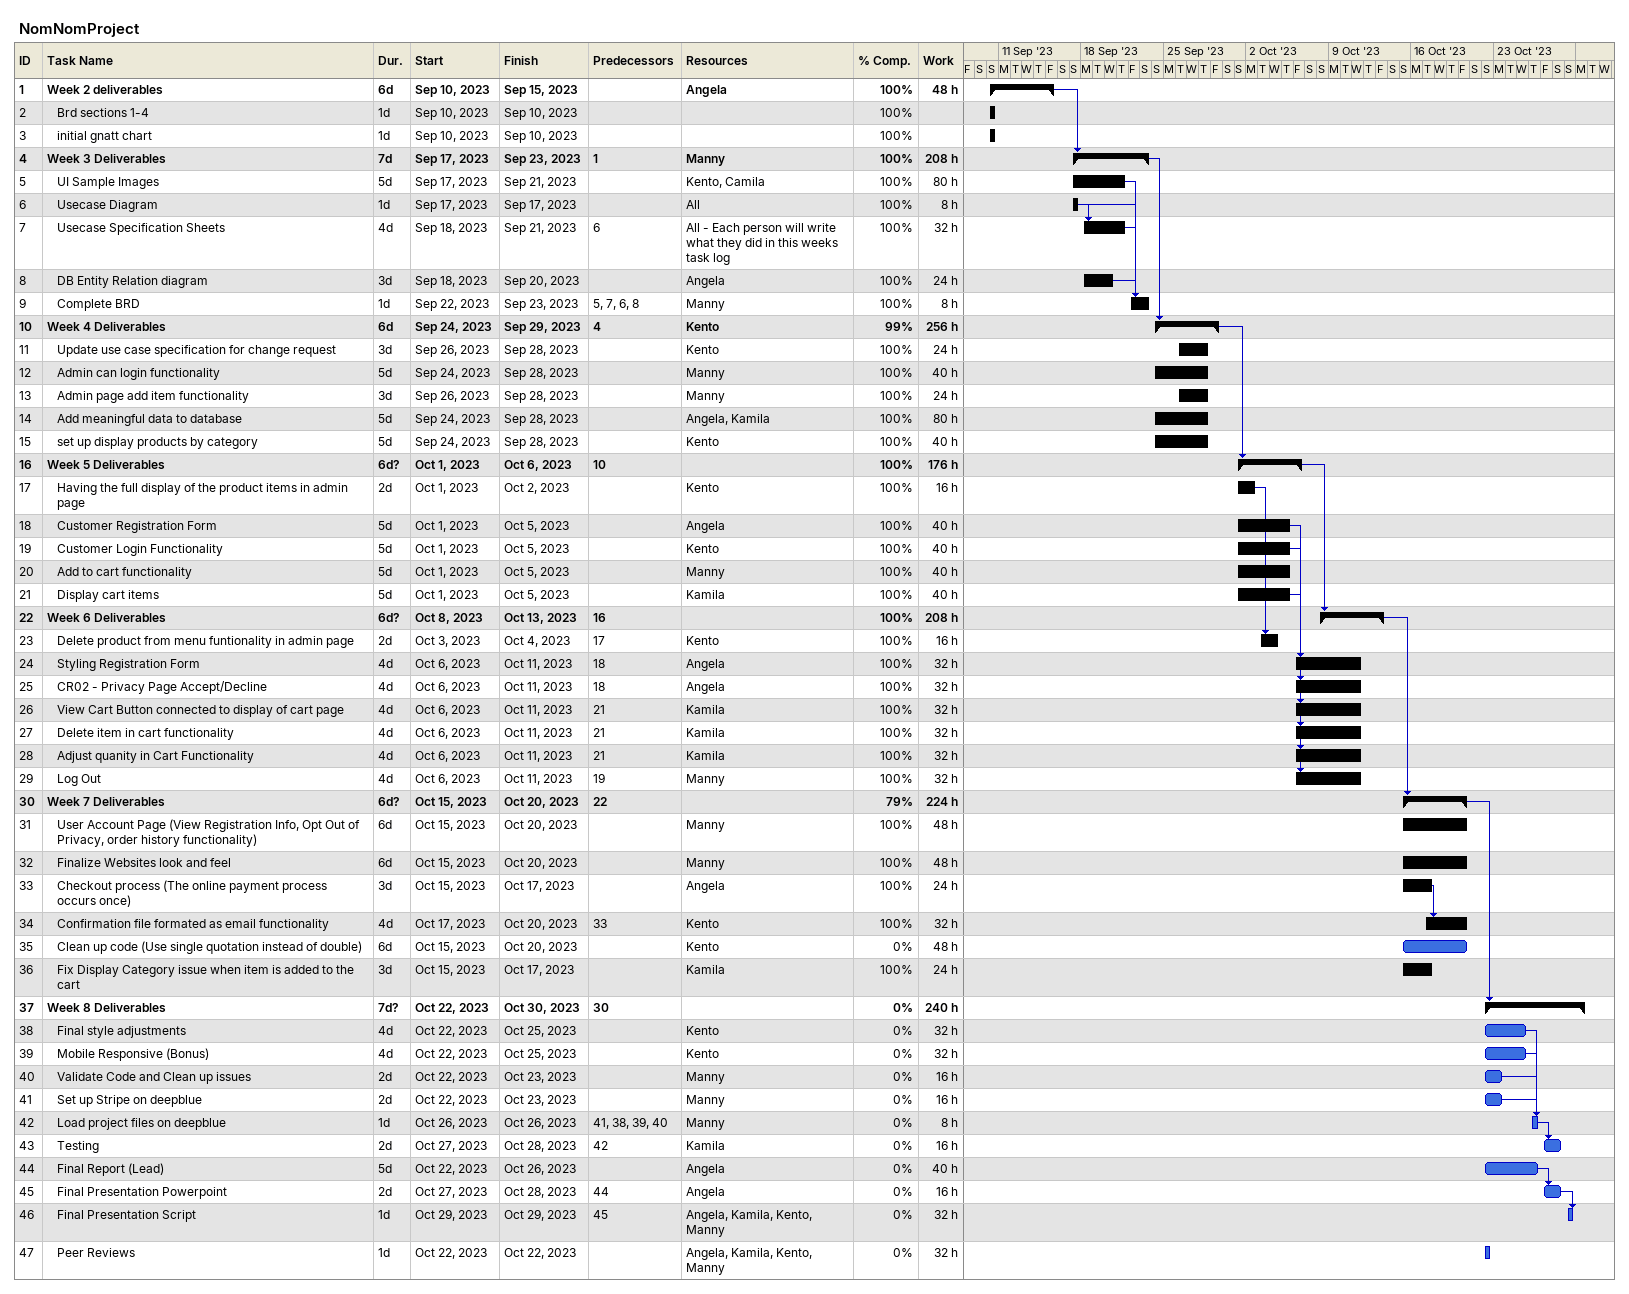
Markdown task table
NomNomProject

| ID | Level | Task | Duration | Start | Finish | Predecessors | Resources | % complete | Work (h) |
|---|---|---|---|---|---|---|---|---|---|
| 1 | 1 | **Week 2 deliverables** | 6d | 2023-09-10 | 2023-09-15 |  | Angela | 100 | 48 |
| 2 | 2 | Brd sections 1-4 | 1d | 2023-09-10 | 2023-09-10 |  |  | 100 |  |
| 3 | 2 | initial gnatt chart | 1d | 2023-09-10 | 2023-09-10 |  |  | 100 |  |
| 4 | 1 | **Week 3 Deliverables** | 7d | 2023-09-17 | 2023-09-23 | 1 | Manny | 100 | 208 |
| 5 | 2 | UI Sample Images | 5d | 2023-09-17 | 2023-09-21 |  | Kento, Camila | 100 | 80 |
| 6 | 2 | Usecase Diagram | 1d | 2023-09-17 | 2023-09-17 |  | All | 100 | 8 |
| 7 | 2 | Usecase Specification Sheets | 4d | 2023-09-18 | 2023-09-21 | 6 | All - Each person will write what they did in this weeks task log | 100 | 32 |
| 8 | 2 | DB Entity Relation diagram | 3d | 2023-09-18 | 2023-09-20 |  | Angela | 100 | 24 |
| 9 | 2 | Complete BRD | 1d | 2023-09-22 | 2023-09-23 | 5, 7, 6, 8 | Manny | 100 | 8 |
| 10 | 1 | **Week 4 Deliverables** | 6d | 2023-09-24 | 2023-09-29 | 4 | Kento | 99 | 256 |
| 11 | 2 | Update use case specification for change request | 3d | 2023-09-26 | 2023-09-28 |  | Kento | 100 | 24 |
| 12 | 2 | Admin can login functionality | 5d | 2023-09-24 | 2023-09-28 |  | Manny | 100 | 40 |
| 13 | 2 | Admin page add item functionality | 3d | 2023-09-26 | 2023-09-28 |  | Manny | 100 | 24 |
| 14 | 2 | Add meaningful data to database | 5d | 2023-09-24 | 2023-09-28 |  | Angela, Kamila | 100 | 80 |
| 15 | 2 | set up display products by category | 5d | 2023-09-24 | 2023-09-28 |  | Kento | 100 | 40 |
| 16 | 1 | **Week 5 Deliverables** | 6d? | 2023-10-01 | 2023-10-06 | 10 |  | 100 | 176 |
| 17 | 2 | Having the full display of the product items in admin page | 2d | 2023-10-01 | 2023-10-02 |  | Kento | 100 | 16 |
| 18 | 2 | Customer Registration Form | 5d | 2023-10-01 | 2023-10-05 |  | Angela | 100 | 40 |
| 19 | 2 | Customer Login Functionality | 5d | 2023-10-01 | 2023-10-05 |  | Kento | 100 | 40 |
| 20 | 2 | Add to cart functionality | 5d | 2023-10-01 | 2023-10-05 |  | Manny | 100 | 40 |
| 21 | 2 | Display cart items | 5d | 2023-10-01 | 2023-10-05 |  | Kamila | 100 | 40 |
| 22 | 1 | **Week 6 Deliverables** | 6d? | 2023-10-08 | 2023-10-13 | 16 |  | 100 | 208 |
| 23 | 2 | Delete product from menu funtionality in admin page | 2d | 2023-10-03 | 2023-10-04 | 17 | Kento | 100 | 16 |
| 24 | 2 | Styling Registration Form | 4d | 2023-10-06 | 2023-10-11 | 18 | Angela | 100 | 32 |
| 25 | 2 | CR02 - Privacy Page Accept/Decline | 4d | 2023-10-06 | 2023-10-11 | 18 | Angela | 100 | 32 |
| 26 | 2 | View Cart Button connected to display of cart page | 4d | 2023-10-06 | 2023-10-11 | 21 | Kamila | 100 | 32 |
| 27 | 2 | Delete item in cart functionality | 4d | 2023-10-06 | 2023-10-11 | 21 | Kamila | 100 | 32 |
| 28 | 2 | Adjust quanity in Cart Functionality | 4d | 2023-10-06 | 2023-10-11 | 21 | Kamila | 100 | 32 |
| 29 | 2 | Log Out | 4d | 2023-10-06 | 2023-10-11 | 19 | Manny | 100 | 32 |
| 30 | 1 | **Week 7 Deliverables** | 6d? | 2023-10-15 | 2023-10-20 | 22 |  | 79 | 224 |
| 31 | 2 | User Account Page (View Registration Info, Opt Out of Privacy, order history functionality) | 6d | 2023-10-15 | 2023-10-20 |  | Manny | 100 | 48 |
| 32 | 2 | Finalize Websites look and feel | 6d | 2023-10-15 | 2023-10-20 |  | Manny | 100 | 48 |
| 33 | 2 | Checkout process (The online payment process occurs once) | 3d | 2023-10-15 | 2023-10-17 |  | Angela | 100 | 24 |
| 34 | 2 | Confirmation file formated as email functionality | 4d | 2023-10-17 | 2023-10-20 | 33 | Kento | 100 | 32 |
| 35 | 2 | Clean up code (Use single quotation instead of double) | 6d | 2023-10-15 | 2023-10-20 |  | Kento | 0 | 48 |
| 36 | 2 | Fix Display Category issue when item is added to the cart | 3d | 2023-10-15 | 2023-10-17 |  | Kamila | 100 | 24 |
| 37 | 1 | **Week 8 Deliverables** | 7d? | 2023-10-22 | 2023-10-30 | 30 |  | 0 | 240 |
| 38 | 2 | Final style adjustments | 4d | 2023-10-22 | 2023-10-25 |  | Kento | 0 | 32 |
| 39 | 2 | Mobile Responsive (Bonus) | 4d | 2023-10-22 | 2023-10-25 |  | Kento | 0 | 32 |
| 40 | 2 | Validate Code and Clean up issues | 2d | 2023-10-22 | 2023-10-23 |  | Manny | 0 | 16 |
| 41 | 2 | Set up Stripe on deepblue | 2d | 2023-10-22 | 2023-10-23 |  | Manny | 0 | 16 |
| 42 | 2 | Load project files on deepblue | 1d | 2023-10-26 | 2023-10-26 | 41, 38, 39, 40 | Manny | 0 | 8 |
| 43 | 2 | Testing | 2d | 2023-10-27 | 2023-10-28 | 42 | Kamila | 0 | 16 |
| 44 | 2 | Final Report (Lead) | 5d | 2023-10-22 | 2023-10-26 |  | Angela | 0 | 40 |
| 45 | 2 | Final Presentation Powerpoint | 2d | 2023-10-27 | 2023-10-28 | 44 | Angela | 0 | 16 |
| 46 | 2 | Final Presentation Script | 1d | 2023-10-29 | 2023-10-29 | 45 | Angela, Kamila, Kento, Manny | 0 | 32 |
| 47 | 2 | Peer Reviews | 1d | 2023-10-22 | 2023-10-22 |  | Angela, Kamila, Kento, Manny | 0 | 32 |
